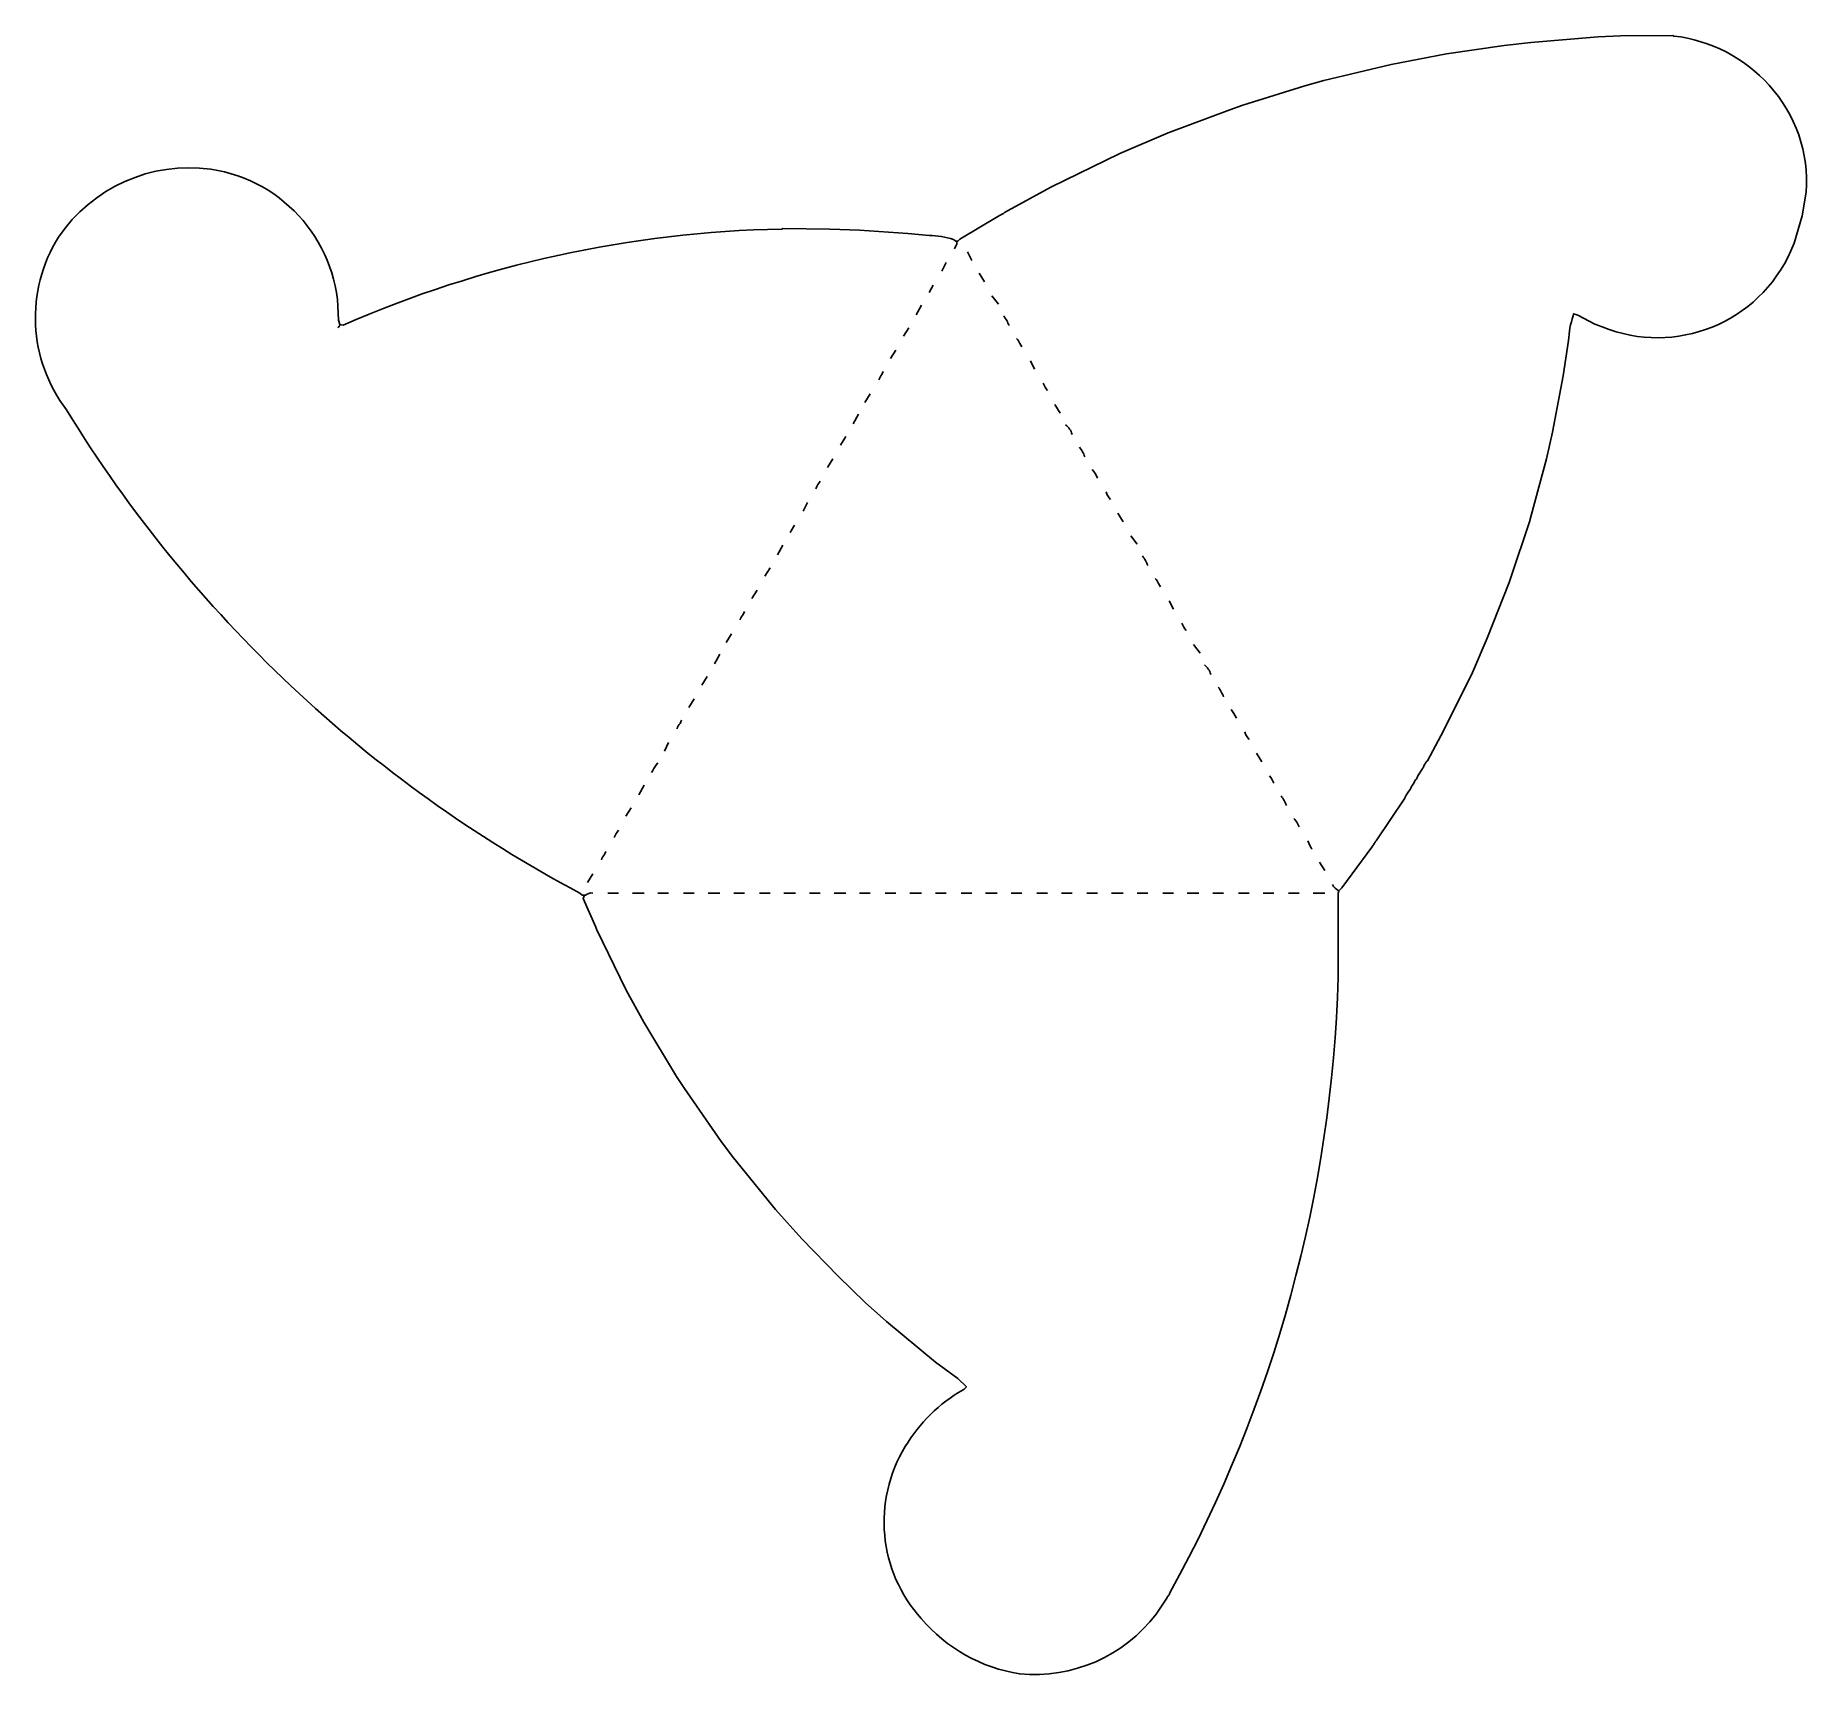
# Model space of a CAD drawing. Extents: x 192 to 1851, y 180 to 1717.
import ezdxf

# ---------------------------------------------------------------- set-up
doc = ezdxf.new("R2010")
doc.units = 0
doc.layers.get('0').update_dxf_attribs({"linetype": 'CONTINUOUS'})

msp = doc.modelspace()

# ---------------------------------------------------------------- linework, layer by layer
at = {"color": 7, "linetype": 'CONTINUOUS'}
for points in [[(1413, 915), (1416, 918), (1444, 956), (1445.2, 957.9, 0.103766), (1447, 961), (1448, 962), (1474.8, 1002.1), (1475.2, 1002.9, -0.071864), (1480, 1010, -0.129316), (1482.8, 1015.1), (1485, 1019, 0.145376), (1487, 1023), (1491, 1029, 0.067868), (1492.8, 1032.1, -0.089283), (1496, 1037), (1511, 1065), (1538.2, 1119.9), (1552.2, 1151.9), (1572.7, 1204.1), (1574.3, 1208.9), (1591.647059, 1261.088235), (1593.3, 1266.9), (1607.647059, 1320.088235), (1613.384615, 1344.923077), (1623.405405, 1397.932432), (1628.42, 1430.94, -0.077272), (1632.7, 1454.1), (1633, 1456), (1636.1, 1455.2), (1636.9, 1454.8), (1653.1, 1446.3), (1659.9, 1443.7, 0.405393), (1836.7, 1515.1), (1839.7, 1522.1), (1847.352941, 1547.911765), (1851, 1570, 0.207286), (1816.247788, 1670.216814, 0.182435), (1727.06, 1716.42), (1726, 1717), (1676.978351, 1716.476289), (1656.021649, 1715.523711), (1592.955446, 1710.445545), (1568.053846, 1707.569231), (1514.067568, 1699.594595), (1462.076923, 1689.615385), (1399.088235, 1674.647059), (1381.088235, 1669.647059), (1323.1, 1651.7), (1310.9, 1647.3), (1253.1, 1625.7), (1207.9, 1606.2), (1143.1, 1574.8), (1103.1, 1552.8, 0.06304), (1098.9, 1550.2), (1094.9, 1548.2), (1058, 1526), (1057, 1525), (1056, 1524), (1054, 1524), (1051.846154, 1525.769231, 0.069053), (1029.04878, 1529.439024), (1009.044554, 1531.445545), (963.983373, 1534.517815), (936.016627, 1535.482185), (892, 1536), (890.983907, 1535.482797, 0.098287), (480, 1445.5), (477, 1446)], [(475, 1443, 0.184026), (477, 1446), (475.466926, 1450.029183, 0.377685), (355.959016, 1591.54918, 0.285521), (213.2, 1527.9, 0.311502), (220.769231, 1365.846154, 0.133471), (701.846154, 912.769231), (704, 911), (707, 911, -0.206094), (714, 913)], [(1053, 1517), (1053.8, 1519.1, 0.229092), (1055, 1524)], [(1104, 1445, 0.070776), (1099, 1454)], [(1116, 1425), (1114.2, 1428.1, 0.085479), (1111, 1433)], [(982, 1394, -0.129316), (984.8, 1399.1), (986, 1402)], [(1140, 1384, -0.084471), (1136, 1391)], [(1163, 1343, 0.159058), (1157, 1352)], [(1175, 1322, 0.070776), (1170, 1331)], [(923, 1292, -0.129316), (925.8, 1297.1), (927, 1299)], [(1187, 1302, 0.069701), (1182, 1310)], [(1199, 1282, -0.112445), (1195, 1289)], [(1234, 1220, 0.070776), (1229, 1229)], [(1246, 1200), (1244.2, 1203.1, 0.085479), (1241, 1208)], [(852, 1169, -0.129316), (854.8, 1174.1), (856, 1177)], [(1270, 1159, -0.084471), (1266, 1166)], [(1293, 1118, 0.159058), (1287, 1127)], [(1305, 1097, 0.070776), (1300, 1106)], [(1317, 1077, 0.069701), (1312, 1085)], [(793, 1067, -0.129316), (795.8, 1072.1), (797, 1075)], [(1329, 1057, -0.112445), (1325, 1064)], [(769, 1026), (770.2, 1027.9, -0.104231), (775, 1035)], [(1352, 1016, 0.079116), (1348, 1023)], [(1364, 995, 0.070776), (1359, 1004)], [(1376, 975), (1374.2, 978.1, 0.085479), (1371, 983)], [(734, 965, -0.129316), (736.8, 970.1), (738, 972)], [(722, 944, -0.129316), (724.8, 949.1), (726, 952)], [(1388, 954, -0.067868), (1386.2, 957.1), (1384, 962)], [(706, 911), (705, 908), (716.7, 880.9), (717.3, 879.1), (745.2, 822.1), (761.8, 791.9), (792.230769, 741.153846), (799.769231, 729.846154), (834.24, 680.18), (845.76, 664.82), (885.247059, 616.211765), (909.750943, 588.771698), (943.7598, 553.750192), (969.2402, 529.249808), (989.22069, 511.248276), (1035.195122, 473.243902), (1043.18, 467.24), (1056, 458), (1064, 450), (1062, 448), (1060.9, 447.2, 0.130032), (1006.8, 394.1, 0.332858), (1021.756098, 232.804878, 0.179843), (1114, 181, 0.260421), (1241.8, 237.1), (1251.8, 252.1, -0.118981), (1254, 255), (1254.8, 257.1, 0.119372), (1412.480059, 833.981536), (1412.5, 912, -0.071068), (1413, 915, -0.140055), (1407, 921)]]:
    msp.add_lwpolyline(points, format="xyb", dxfattribs=at)
for points in [[(1069, 1506), (1065, 1514)], [(1041, 1496), (1045, 1504)], [(1081, 1486), (1076, 1494)], [(1029, 1476), (1033, 1483)], [(1017, 1455), (1022, 1464)], [(1094, 1465), (1088, 1473)], [(1005, 1435), (1010, 1443)], [(993, 1414), (998, 1422)], [(1128, 1404), (1124, 1412)], [(969, 1373), (974, 1381)], [(958, 1353), (963, 1362)], [(1152, 1363), (1147, 1371)], [(946, 1333), (951, 1341)], [(934, 1312), (939, 1320)], [(911, 1271), (915, 1279)], [(1211, 1261), (1206, 1269)], [(899, 1251), (903, 1258)], [(1224, 1240), (1218, 1248)], [(887, 1230), (892, 1239)], [(875, 1210), (880, 1218)], [(863, 1189), (868, 1197)], [(1258, 1179), (1254, 1187)], [(839, 1148), (844, 1156)], [(1283, 1138), (1277, 1146)], [(828, 1128), (833, 1137)], [(816, 1108), (821, 1116)], [(804, 1087), (809, 1095)], [(781, 1046), (785, 1054)], [(1341, 1036), (1336, 1044)], [(757, 1005), (762, 1014)], [(745, 985), (750, 993)], [(709, 923), (714, 931)], [(1400, 934), (1395, 942)], [(728, 913), (738, 913)], [(751, 913), (762, 913)], [(775, 913), (785, 913)], [(799, 913), (809, 913)], [(822, 913), (833, 913)], [(846, 913), (856, 913)], [(870, 913), (880, 913)], [(893, 913), (904, 913)], [(917, 913), (927, 913)], [(940, 913), (951, 913)], [(964, 913), (974, 913)], [(988, 913), (998, 913)], [(1011, 913), (1022, 913)], [(1035, 913), (1045, 913)], [(1059, 913), (1069, 913)], [(1082, 913), (1093, 913)], [(1106, 913), (1116, 913)], [(1130, 913), (1140, 913)], [(1153, 913), (1163, 913)], [(1177, 913), (1187, 913)], [(1200, 913), (1211, 913)], [(1224, 913), (1234, 913)], [(1248, 913), (1258, 913)], [(1271, 913), (1282, 913)], [(1295, 913), (1305, 913)], [(1319, 913), (1329, 913)], [(1342, 913), (1352, 913)], [(1366, 913), (1376, 913)], [(1389, 913), (1400, 913)]]:
    msp.add_lwpolyline(points, dxfattribs=at)

doc.saveas('drawing.dxf')
